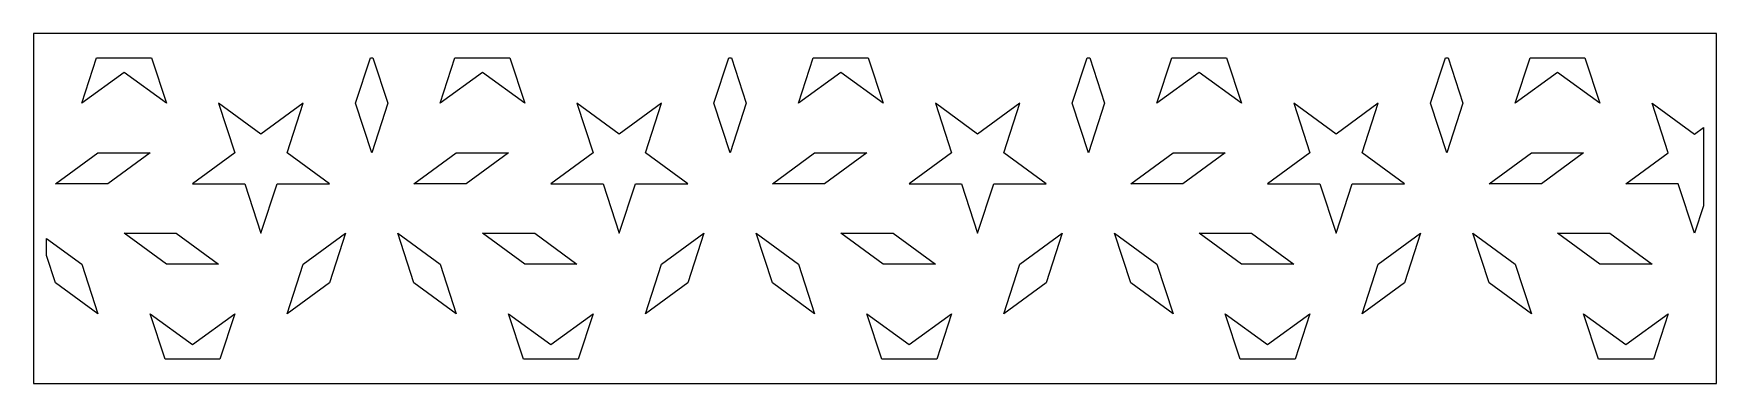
# Model space of a CAD drawing. Header units: millimetres. Extents: x 146 to 1054, y 56 to 244.
import ezdxf

# ---------------------------------------------------------------- set-up
doc = ezdxf.new("R2010")
doc.units = ezdxf.units.MM
doc.layers.get('0').update_dxf_attribs({"linetype": 'CONTINUOUS'})

msp = doc.modelspace()

# ---------------------------------------------------------------- linework, layer by layer
at = {"color": 7}
for points in [[(146.000345, 55.5), (1054.000345, 55.5), (1054.000345, 244.5), (146.000345, 244.5), (146.000345, 55.5)], [(179.964697, 231.5), (209.585701, 231.5), (217.600555, 206.832816), (194.775199, 223.416408), (171.949843, 206.832816), (179.964697, 231.5)], [(327.693506, 231.5), (329.100819, 231.5), (337.115673, 206.832816), (328.397163, 180), (319.678652, 206.832816), (327.693506, 231.5)], [(373.344219, 231.5), (402.965224, 231.5), (410.980078, 206.832816), (388.154722, 223.416408), (365.329365, 206.832816), (373.344219, 231.5)], [(521.073029, 231.5), (522.480342, 231.5), (530.495196, 206.832816), (521.776685, 180), (513.058175, 206.832816), (521.073029, 231.5)], [(566.723742, 231.5), (596.344747, 231.5), (604.359601, 206.832816), (581.534244, 223.416408), (558.708888, 206.832816), (566.723742, 231.5)], [(714.452552, 231.5), (715.859864, 231.5), (723.874718, 206.832816), (715.156208, 180), (706.437698, 206.832816), (714.452552, 231.5)], [(760.103264, 231.5), (789.724269, 231.5), (797.739123, 206.832816), (774.913767, 223.416408), (752.08841, 206.832816), (760.103264, 231.5)], [(907.832074, 231.5), (909.239387, 231.5), (917.254241, 206.832816), (908.535731, 180), (899.81722, 206.832816), (907.832074, 231.5)], [(953.482787, 231.5), (983.103792, 231.5), (991.118646, 206.832816), (968.293289, 223.416408), (945.467933, 206.832816), (953.482787, 231.5)], [(268.639604, 136.583592), (277.358114, 163.416408), (305.571806, 163.416408), (282.74645, 180), (291.46496, 206.832816), (268.639604, 190.249224), (245.814248, 206.832816), (254.532758, 180), (231.707402, 163.416408), (259.921094, 163.416408), (268.639604, 136.583592)], [(462.019127, 136.583592), (470.737637, 163.416408), (498.951329, 163.416408), (476.125973, 180), (484.844483, 206.832816), (462.019127, 190.249224), (439.19377, 206.832816), (447.91228, 180), (425.086924, 163.416408), (453.300616, 163.416408), (462.019127, 136.583592)], [(655.398649, 136.583592), (664.117159, 163.416408), (692.330852, 163.416408), (669.505495, 180), (678.224005, 206.832816), (655.398649, 190.249224), (632.573293, 206.832816), (641.291803, 180), (618.466447, 163.416408), (646.680139, 163.416408), (655.398649, 136.583592)], [(848.778172, 136.583592), (857.496682, 163.416408), (885.710374, 163.416408), (862.885018, 180), (871.603528, 206.832816), (848.778172, 190.249224), (825.952815, 206.832816), (834.671326, 180), (811.845969, 163.416408), (840.059661, 163.416408), (848.778172, 136.583592)], [(1019.332338, 206.832816), (1042.157694, 190.249224), (1047.000345, 193.767616), (1047.000345, 151.48774), (1042.157694, 136.583592), (1033.439184, 163.416408), (1005.225492, 163.416408), (1028.050848, 180), (1019.332338, 206.832816)], [(157.842997, 163.416408), (180.668353, 180), (208.882045, 180), (186.056689, 163.416408), (157.842997, 163.416408)], [(351.222519, 163.416408), (374.047876, 180), (402.261568, 180), (379.436211, 163.416408), (351.222519, 163.416408)], [(544.602042, 163.416408), (567.427398, 180), (595.64109, 180), (572.815734, 163.416408), (544.602042, 163.416408)], [(737.981564, 163.416408), (760.806921, 180), (789.020613, 180), (766.195256, 163.416408), (737.981564, 163.416408)], [(931.361087, 163.416408), (954.186443, 180), (982.400135, 180), (959.574779, 163.416408), (931.361087, 163.416408)], [(194.775199, 136.583592), (222.988891, 136.583592), (245.814248, 120), (217.600555, 120), (194.775199, 136.583592)], [(291.46496, 120), (314.290317, 136.583592), (305.571806, 109.750776), (282.74645, 93.167184), (291.46496, 120)], [(342.504009, 136.583592), (365.329365, 120), (374.047876, 93.167184), (351.222519, 109.750776), (342.504009, 136.583592)], [(388.154722, 136.583592), (416.368414, 136.583592), (439.19377, 120), (410.980078, 120), (388.154722, 136.583592)], [(484.844483, 120), (507.669839, 136.583592), (498.951329, 109.750776), (476.125973, 93.167184), (484.844483, 120)], [(535.883531, 136.583592), (558.708888, 120), (567.427398, 93.167184), (544.602042, 109.750776), (535.883531, 136.583592)], [(581.534244, 136.583592), (609.747936, 136.583592), (632.573293, 120), (604.359601, 120), (581.534244, 136.583592)], [(678.224005, 120), (701.049362, 136.583592), (692.330852, 109.750776), (669.505495, 93.167184), (678.224005, 120)], [(729.263054, 136.583592), (752.08841, 120), (760.806921, 93.167184), (737.981564, 109.750776), (729.263054, 136.583592)], [(774.913767, 136.583592), (803.127459, 136.583592), (825.952815, 120), (797.739123, 120), (774.913767, 136.583592)], [(871.603528, 120), (894.428884, 136.583592), (885.710374, 109.750776), (862.885018, 93.167184), (871.603528, 120)], [(922.642577, 136.583592), (945.467933, 120), (954.186443, 93.167184), (931.361087, 109.750776), (922.642577, 136.583592)], [(968.293289, 136.583592), (996.506981, 136.583592), (1019.332338, 120), (991.118646, 120), (968.293289, 136.583592)], [(153.000345, 124.654924), (153.000345, 133.767616), (171.949843, 120), (180.668353, 93.167184), (157.842997, 109.750776), (153.000345, 124.654924)], [(254.532758, 93.167184), (246.517904, 68.5), (216.896899, 68.5), (208.882045, 93.167184), (231.707402, 76.583592), (254.532758, 93.167184)], [(447.91228, 93.167184), (439.897426, 68.5), (410.276422, 68.5), (402.261568, 93.167184), (425.086924, 76.583592), (447.91228, 93.167184)], [(641.291803, 93.167184), (633.276949, 68.5), (603.655944, 68.5), (595.64109, 93.167184), (618.466447, 76.583592), (641.291803, 93.167184)], [(834.671326, 93.167184), (826.656472, 68.5), (797.035467, 68.5), (789.020613, 93.167184), (811.845969, 76.583592), (834.671326, 93.167184)], [(1028.050848, 93.167184), (1020.035994, 68.5), (990.414989, 68.5), (982.400135, 93.167184), (1005.225492, 76.583592), (1028.050848, 93.167184)]]:
    msp.add_lwpolyline(points, close=True, dxfattribs=at)

doc.saveas('drawing.dxf')
